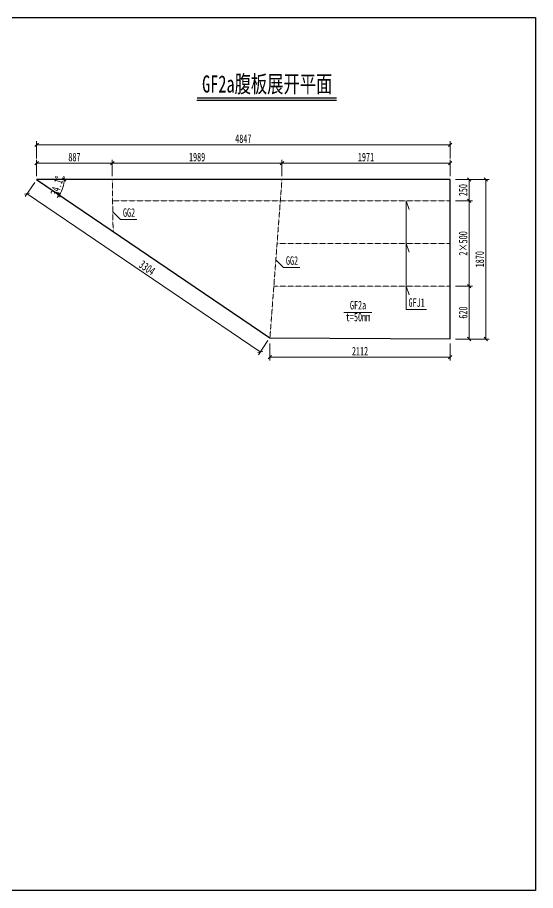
# Model space of a CAD drawing. Header units: millimetres. Extents: x -89049 to 410567, y -307459 to -100425.
# Drawn here: x 129300 to 135373, y -295945 to -285713 of the extents above; entities that cross this region are included whole.
import ezdxf
from ezdxf.enums import TextEntityAlignment as Align

# ---------------------------------------------------------------- set-up
doc = ezdxf.new("R2010")
doc.units = ezdxf.units.MM
doc.linetypes.add('DASHED', pattern=[0.75, 0.5, -0.25])
doc.layers.get('Defpoints').update_dxf_attribs({"color": 8})
for name, color, linetype, lineweight in [('文字', 7, 'Continuous', 15), ('标注线及字体', 2, 'Continuous', 15), ('细实线', 4, 'Continuous', 15), ('虚线', 7, 'DASHED', 13), ('钢板粗线', 1, 'Continuous', 25)]:
    doc.layers.add(name, color=color, linetype=linetype, lineweight=lineweight)
doc.styles.add('111', font='', dxfattribs={"width": 0.7})
doc.styles.add('BM_Dim', font='', dxfattribs={"width": 0.85})
doc.styles.get('111').set_extended_font_data('仿宋_GB2312')
doc.styles.get('BM_Dim').set_extended_font_data('仿宋_GB2312')
doc.dimstyles.new('200', dxfattribs={"dimscale": 0, "dimtxt": 2.5, "dimasz": 1, "dimexe": 1, "dimexo": 1, "dimgap": 0.6, "dimtad": 1, "dimdec": 0, "dimdsep": 46, "dimtxsty": '111', "dimblk": 'OBLIQUE', "dimcen": 0, "dimclrd": 4, "dimclre": 4, "dimclrt": 4, "dimadec": 1, "dimazin": 2, "dimtfac": 1, "dimtdec": 0, "dimtix": 1, "dimtmove": 2, "dimatfit": 3, "dimfxl": 4, "dimfxlon": 1, "dimtolj": 1, "dimlwd": -1, "dimlwe": -1, "dimarcsym": 0})

# ---------------------------------------------------------------- blocks, each defined once
blk = doc.blocks.new('_Oblique')
at = {"color": 0, "linetype": 'ByBlock', "lineweight": -2}
blk.add_line((-0.5, -0.5), (0.5, 0.5), dxfattribs=at)
blk = doc.blocks.new('*D2497')
at = {"layer": 'Defpoints', "color": 0, "transparency": 16777216}
for p in [(134372, -287611), (134596, -287611), (134372, -287861)]:
    blk.add_point(p, dxfattribs=at)
at = {"layer": '细实线', "color": 4, "transparency": 16777216}
for p, q in [((134436, -287611), (134636, -287611)), ((134596, -287861), (134596, -287611)), ((134436, -287861), (134636, -287861))]:
    blk.add_line(p, q, dxfattribs=at)
at = {"layer": '细实线', "color": 4, "transparency": 16777216, "xscale": 40, "yscale": 40, "zscale": 40}
for p, rotation in [((134596, -287611), 90), ((134596, -287861), 270)]:
    blk.add_blockref('_Oblique', p, dxfattribs=dict(at, rotation=rotation))
at = {"layer": '细实线', "color": 4, "transparency": 16777216, "insert": (134525, -287736), "char_height": 100, "attachment_point": 5, "rotation": 90, "style": '111'}
blk.add_mtext('\\A1;250', dxfattribs=at)
blk = doc.blocks.new('*D2498')
at = {"layer": 'Defpoints', "color": 0, "transparency": 16777216}
for p in [(134372, -287861), (134372, -288861), (134596, -288861)]:
    blk.add_point(p, dxfattribs=at)
at = {"layer": '细实线', "color": 4, "transparency": 16777216}
for p, q in [((134436, -287861), (134636, -287861)), ((134596, -287861), (134596, -288861)), ((134436, -288861), (134636, -288861))]:
    blk.add_line(p, q, dxfattribs=at)
at = {"layer": '细实线', "color": 4, "transparency": 16777216, "xscale": 40, "yscale": 40, "zscale": 40}
for p, rotation in [((134596, -287861), 90), ((134596, -288861), 270)]:
    blk.add_blockref('_Oblique', p, dxfattribs=dict(at, rotation=rotation))
at = {"layer": '细实线', "color": 4, "transparency": 16777216, "insert": (134525, -288361), "char_height": 100, "attachment_point": 5, "rotation": 90, "style": '111'}
blk.add_mtext('\\A1;2×500', dxfattribs=at)
blk = doc.blocks.new('*D2499')
at = {"layer": 'Defpoints', "color": 0, "transparency": 16777216}
for p in [(134372, -288861), (134372, -289481), (134596, -289481)]:
    blk.add_point(p, dxfattribs=at)
at = {"layer": '细实线', "color": 4, "transparency": 16777216}
for p, q in [((134436, -288861), (134636, -288861)), ((134596, -288861), (134596, -289481)), ((134436, -289481), (134636, -289481))]:
    blk.add_line(p, q, dxfattribs=at)
at = {"layer": '细实线', "color": 4, "transparency": 16777216, "xscale": 40, "yscale": 40, "zscale": 40}
for p, rotation in [((134596, -288861), 90), ((134596, -289481), 270)]:
    blk.add_blockref('_Oblique', p, dxfattribs=dict(at, rotation=rotation))
at = {"layer": '细实线', "color": 4, "transparency": 16777216, "insert": (134525, -289171), "char_height": 100, "attachment_point": 5, "rotation": 90, "style": '111'}
blk.add_mtext('\\A1;620', dxfattribs=at)
blk = doc.blocks.new('*D2500')
at = {"layer": 'Defpoints', "color": 0, "transparency": 16777216}
for p in [(134552, -287611), (134791, -287611), (134553, -289481)]:
    blk.add_point(p, dxfattribs=at)
at = {"layer": '细实线', "color": 4, "transparency": 16777216}
for p, q in [((134631, -287611), (134831, -287611)), ((134791, -289481), (134791, -287611)), ((134631, -289481), (134831, -289481))]:
    blk.add_line(p, q, dxfattribs=at)
at = {"layer": '细实线', "color": 4, "transparency": 16777216, "xscale": 40, "yscale": 40, "zscale": 40}
for p, rotation in [((134791, -287611), 90), ((134791, -289481), 270)]:
    blk.add_blockref('_Oblique', p, dxfattribs=dict(at, rotation=rotation))
at = {"layer": '细实线', "color": 4, "transparency": 16777216, "insert": (134719, -288546), "char_height": 100, "attachment_point": 5, "rotation": 90, "style": '111'}
blk.add_mtext('\\A1;1870', dxfattribs=at)
blk = doc.blocks.new('*D2501')
at = {"layer": 'Defpoints', "color": 0, "transparency": 16777216}
for p in [(134372, -287204), (129525, -287611), (134372, -287611)]:
    blk.add_point(p, dxfattribs=at)
at = {"layer": '细实线', "color": 4, "transparency": 16777216}
for p, q in [((129525, -287364), (129525, -287164)), ((129525, -287204), (134372, -287204)), ((134372, -287364), (134372, -287164))]:
    blk.add_line(p, q, dxfattribs=at)
at = {"layer": '细实线', "color": 4, "transparency": 16777216, "xscale": 40, "yscale": 40, "zscale": 40, "rotation": 180}
blk.add_blockref('_Oblique', (129525, -287204), dxfattribs=at)
at = {"layer": '细实线', "color": 4, "transparency": 16777216, "xscale": 40, "yscale": 40, "zscale": 40}
blk.add_blockref('_Oblique', (134372, -287204), dxfattribs=at)
at = {"layer": '细实线', "color": 4, "transparency": 16777216, "insert": (131948, -287133), "char_height": 100, "attachment_point": 5, "style": '111'}
blk.add_mtext('\\A1;4847', dxfattribs=at)
blk = doc.blocks.new('*D2502')
at = {"layer": 'Defpoints', "color": 0, "transparency": 16777216}
for p in [(132260, -289466), (134372, -289481), (134372, -289693)]:
    blk.add_point(p, dxfattribs=at)
at = {"layer": '细实线', "color": 4, "transparency": 16777216}
for p, q in [((132260, -289533), (132260, -289733)), ((134372, -289533), (134372, -289733)), ((132260, -289693), (134372, -289693))]:
    blk.add_line(p, q, dxfattribs=at)
at = {"layer": '细实线', "color": 4, "transparency": 16777216, "xscale": 40, "yscale": 40, "zscale": 40, "rotation": 180}
blk.add_blockref('_Oblique', (132260, -289693), dxfattribs=at)
at = {"layer": '细实线', "color": 4, "transparency": 16777216, "xscale": 40, "yscale": 40, "zscale": 40}
blk.add_blockref('_Oblique', (134372, -289693), dxfattribs=at)
at = {"layer": '细实线', "color": 4, "transparency": 16777216, "insert": (133316, -289623), "char_height": 100, "attachment_point": 5, "style": '111'}
blk.add_mtext('\\A1;2112', dxfattribs=at)
blk = doc.blocks.new('*D2503')
at = {"layer": 'Defpoints', "color": 0, "transparency": 16777216}
for p in [(129525, -287611), (132260, -289466), (132147, -289632)]:
    blk.add_point(p, dxfattribs=at)
at = {"layer": '细实线', "color": 4, "transparency": 16777216}
for p, q in [((129502, -287645), (129390, -287811)), ((129412, -287778), (132147, -289632)), ((132237, -289500), (132124, -289665))]:
    blk.add_line(p, q, dxfattribs=at)
at = {"layer": '细实线', "color": 4, "transparency": 16777216, "xscale": 40, "yscale": 40, "zscale": 40}
for p, rotation in [((129412, -287778), 145.8591659560655), ((132147, -289632), 325.8591659560655)]:
    blk.add_blockref('_Oblique', p, dxfattribs=dict(at, rotation=rotation))
at = {"layer": '细实线', "color": 4, "transparency": 16777216, "insert": (130820, -288646), "char_height": 100, "attachment_point": 5, "rotation": 325.8592, "style": '111'}
blk.add_mtext('\\A1;3304', dxfattribs=at)
blk = doc.blocks.new('*D2513')
at = {"layer": 'Defpoints', "color": 0, "transparency": 16777216}
for p in [(130412, -287420), (129525, -287611), (130412, -287611)]:
    blk.add_point(p, dxfattribs=at)
at = {"layer": '细实线', "color": 4, "transparency": 16777216}
for p, q in [((129525, -287571), (129525, -287380)), ((130412, -287571), (130412, -287380)), ((129525, -287420), (130412, -287420))]:
    blk.add_line(p, q, dxfattribs=at)
at = {"layer": '细实线', "color": 4, "transparency": 16777216, "xscale": 40, "yscale": 40, "zscale": 40, "rotation": 180}
blk.add_blockref('_Oblique', (129525, -287420), dxfattribs=at)
at = {"layer": '细实线', "color": 4, "transparency": 16777216, "xscale": 40, "yscale": 40, "zscale": 40}
blk.add_blockref('_Oblique', (130412, -287420), dxfattribs=at)
at = {"layer": '细实线', "color": 4, "transparency": 16777216, "insert": (129968, -287349), "char_height": 100, "attachment_point": 5, "style": '111'}
blk.add_mtext('\\A1;887', dxfattribs=at)
blk = doc.blocks.new('*D2514')
at = {"layer": 'Defpoints', "color": 0, "transparency": 16777216}
for p in [(132401, -287420), (130412, -287611), (132401, -287611)]:
    blk.add_point(p, dxfattribs=at)
at = {"layer": '细实线', "color": 4, "transparency": 16777216}
for p, q in [((130412, -287571), (130412, -287380)), ((132401, -287571), (132401, -287380)), ((130412, -287420), (132401, -287420))]:
    blk.add_line(p, q, dxfattribs=at)
at = {"layer": '细实线', "color": 4, "transparency": 16777216, "xscale": 40, "yscale": 40, "zscale": 40, "rotation": 180}
blk.add_blockref('_Oblique', (130412, -287420), dxfattribs=at)
at = {"layer": '细实线', "color": 4, "transparency": 16777216, "xscale": 40, "yscale": 40, "zscale": 40}
blk.add_blockref('_Oblique', (132401, -287420), dxfattribs=at)
at = {"layer": '细实线', "color": 4, "transparency": 16777216, "insert": (131406, -287349), "char_height": 100, "attachment_point": 5, "style": '111'}
blk.add_mtext('\\A1;1989', dxfattribs=at)
blk = doc.blocks.new('*D2515')
at = {"layer": 'Defpoints', "color": 0, "transparency": 16777216}
for p in [(134372, -287420), (132401, -287611), (134372, -287611)]:
    blk.add_point(p, dxfattribs=at)
at = {"layer": '细实线', "color": 4, "transparency": 16777216}
for p, q in [((132401, -287571), (132401, -287380)), ((134372, -287571), (134372, -287380)), ((132401, -287420), (134372, -287420))]:
    blk.add_line(p, q, dxfattribs=at)
at = {"layer": '细实线', "color": 4, "transparency": 16777216, "xscale": 40, "yscale": 40, "zscale": 40}
for p, rotation in [((132401, -287420), 180.0000000000051), ((134372, -287420), 5.076519464546457e-12)]:
    blk.add_blockref('_Oblique', p, dxfattribs=dict(at, rotation=rotation))
at = {"layer": '细实线', "color": 4, "transparency": 16777216, "insert": (133386, -287349), "char_height": 100, "attachment_point": 5, "style": '111'}
blk.add_mtext('\\A1;1971', dxfattribs=at)
blk = doc.blocks.new('*D2543')
at = {"layer": 'Defpoints', "color": 0, "transparency": 16777216}
for p in [(129525, -287611), (129525, -287611), (134372, -287611), (129840, -287679), (132260, -289466)]:
    blk.add_point(p, dxfattribs=at)
at = {"layer": '细实线', "color": 4, "transparency": 16777216}
for start, end in [(325.8592, 0), (0, 7.1214), (318.7377, 325.8592)]:
    blk.add_arc((129525, -287611), 322, start, end, dxfattribs=at)
at = {"layer": '细实线', "color": 4, "transparency": 16777216, "xscale": 40, "yscale": 40, "zscale": 40}
for p, rotation in [((129847, -287611), 270), ((129792, -287792), 55.85916595606803)]:
    blk.add_blockref('_Oblique', p, dxfattribs=dict(at, rotation=rotation))
at = {"layer": '细实线', "color": 4, "transparency": 16777216, "insert": (129764, -287685), "char_height": 100, "attachment_point": 5, "rotation": 72.9296, "style": '111'}
blk.add_mtext('\\A1;34.1%%d', dxfattribs=at)

msp = doc.modelspace()

# ---------------------------------------------------------------- linework, layer by layer
at = {"color": 4}
msp.add_line((131403, -286681.1), (133040.7, -286681.1), dxfattribs=at)
at = {"color": 6, "const_width": 14.4}
msp.add_lwpolyline([(131403, -286657.1), (133040.7, -286657.1)], dxfattribs=at)
at = {"layer": 'Defpoints'}
msp.add_lwpolyline([(119973.4, -285712.7), (135373.4, -285712.7), (135373.4, -295944.7), (119973.4, -295944.7)], close=True, dxfattribs=at)
at = {"layer": '细实线'}
for p, q in [((133857.5, -287861.3), (133857.5, -289135)), ((133892.4, -287964.4), (133857.5, -287861.3)), ((130417.7, -287990), (130510, -288080.5)), ((130510, -288080.5), (130698.1, -288080.5)), ((133892.4, -288464.4), (133857.5, -288361.3)), ((132328.4, -288552.3), (132420.7, -288642.8)), ((132420.7, -288642.8), (132608.8, -288642.8)), ((133892.4, -288964.4), (133857.5, -288861.3)), ((133857.5, -289135), (134094.1, -289135)), ((133124.7, -289170.5), (133455.5, -289170.5))]:
    msp.add_line(p, q, dxfattribs=at)
at = {"layer": '虚线', "ltscale": 5}
for p, q in [((130411.8, -287611.3), (130421.3, -288219.1)), ((132400.7, -287611.3), (132259.8, -289465.8)), ((134371.6, -287861.3), (130415.7, -287861.3)), ((134371.6, -288361.3), (132343.8, -288361.3)), ((134371.6, -288861.3), (132305.8, -288861.3))]:
    msp.add_line(p, q, dxfattribs=at)
at = {"layer": '钢板粗线'}
for p, q in [((134371.6, -287611.3), (129525, -287611.3)), ((129525, -287611.3), (132259.8, -289465.8)), ((134371.6, -289480.9), (134371.6, -287611.3)), ((132259.8, -289465.8), (134371.6, -289480.9))]:
    msp.add_line(p, q, dxfattribs=at)

# ---------------------------------------------------------------- texts
at = {"layer": '文字', "style": 'BM_Dim', "width": 0.7}
for s, p in [('GG2', (130607.7, -288079)), ('GG2', (132518.4, -288641.4)), ('GF2a', (133292.3, -289164.5)), ('GFJ1', (133979.4, -289133.5)), ('t=50mm', (133292.3, -289303.4))]:
    msp.add_text(s, height=100, dxfattribs=at).set_placement(p, align=Align.BOTTOM_CENTER)
at = {"layer": '标注线及字体', "style": '111', "width": 0.7}
msp.add_text('GF2a腹板展开平面', height=200, dxfattribs=at).set_placement((132227.9, -286488.7), align=Align.MIDDLE)

# ---------------------------------------------------------------- dimensions: what is measured, and where the dimension line sits
at = {"layer": '细实线'}
for base, p1, p2, picture, middle in [((134371.6, -287204.1), (129525, -287611.3), (134371.6, -287611.3), '*D2501', (131948.3, -287132.5)), ((134371.6, -289693.1), (132259.8, -289465.8), (134371.6, -289480.9), '*D2502', (133315.7, -289622.6))]:
    dim = msp.add_linear_dim(base=base, p1=p1, p2=p2, dimstyle='200', override={"dimscale": 40, "dimblk": 'Oblique'}, dxfattribs=at)
    dim.commit()
    dim.dimension.update_dxf_attribs({"geometry": picture, "text_midpoint": middle})
for p1, p2, distance, picture, middle in [((129525, -287611.3), (130411.8, -287611.3), 191.2, '*D2513', (129968.4, -287348.6)), ((130411.8, -287611.3), (132400.7, -287611.3), 191.2, '*D2514', (131406.3, -287348.6)), ((132400.7, -287611.3), (134371.6, -287611.3), 191.2, '*D2515', (133386.2, -287348.6)), ((129525, -287611.3), (132259.8, -289465.8), -201.2, '*D2503', (130819.7, -288645.8))]:
    dim = msp.add_aligned_dim(p1=p1, p2=p2, distance=distance, dimstyle='200', override={"dimscale": 40, "dimblk": 'Oblique'}, dxfattribs=at)
    dim.commit()
    dim.dimension.update_dxf_attribs({"geometry": picture, "text_midpoint": middle})
dim = msp.add_angular_dim_2l(base=(129839.8, -287679.1), line1=((134371.6, -287611.3), (129525, -287611.3)), line2=((129525, -287611.3), (132259.8, -289465.8)), dimstyle='200', override={"dimscale": 40, "dimblk": 'Oblique'}, dxfattribs=at)
dim.commit()
dim.dimension.update_dxf_attribs({"geometry": '*D2543', "text_midpoint": (129764.5, -287684.8)})
for base, p1, p2, picture, middle in [((134596.3, -287611.3), (134371.6, -287861.3), (134371.6, -287611.3), '*D2497', (134524.8, -287736.3)), ((134791, -287611.3), (134552.6, -289480.9), (134552.2, -287611.3), '*D2500', (134719.5, -288546.1)), ((134596.3, -289480.9), (134371.6, -288861.3), (134371.6, -289480.9), '*D2499', (134524.8, -289171.1))]:
    dim = msp.add_linear_dim(base=base, p1=p1, p2=p2, angle=270, dimstyle='200', override={"dimscale": 40, "dimblk": 'Oblique'}, dxfattribs=at)
    dim.commit()
    dim.dimension.update_dxf_attribs({"geometry": picture, "text_midpoint": middle})
dim = msp.add_linear_dim(base=(134596.3, -288861.3), p1=(134371.6, -287861.3), p2=(134371.6, -288861.3), angle=270, text='2×500', dimstyle='200', override={"dimscale": 40, "dimtxsty": '111', "dimblk": 'Oblique'}, dxfattribs=at)
dim.commit()
dim.dimension.update_dxf_attribs({"geometry": '*D2498', "text_midpoint": (134524.8, -288361.3)})

doc.saveas('drawing.dxf')
